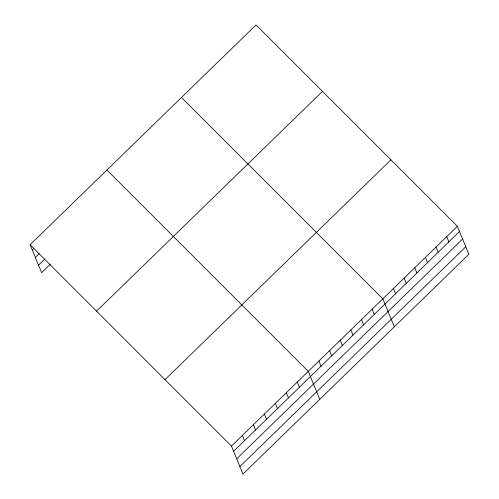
<?xml version="1.0" encoding="UTF-8"?>
<svg xmlns="http://www.w3.org/2000/svg" width="499" height="499" viewBox="0 0 499 499"><rect width="100%" height="100%" fill="white"/><g stroke="black" fill="none" stroke-linecap="round" stroke-linejoin="round"><path stroke-width="0.75" d="M30.115 244.728L256.031 24.95L457.358 226.315L468.885 254.272L242.969 474.05L231.442 446.087L30.115 244.728L41.642 272.685L50.418 264.146M32.26 249.93L33.907 248.334M35.354 257.44L39.196 253.704M38.542 265.181L44.579 259.305M96.55 311.176L322.473 91.398M165.007 379.639L390.923 159.861M231.442 446.087L457.358 226.315M233.588 451.296L459.51 231.524M236.682 458.806L462.604 239.027M239.876 466.54L465.792 246.768M181.48 97.473L382.808 298.839L394.335 326.801M106.923 170.003L308.257 371.362L319.778 399.325M446.711 236.676L448.857 241.884M436.057 247.036L438.209 252.244M425.41 257.397L427.556 262.605M414.756 267.757L416.908 272.965M404.109 278.118L406.255 283.326M393.455 288.478L395.607 293.686M372.16 309.199L374.306 314.407M361.507 319.56L363.652 324.768M350.859 329.92L353.005 335.128M340.206 340.281L342.351 345.489M329.558 350.641L331.704 355.849M318.905 361.002L321.05 366.21M297.279 382.041L299.431 387.249M286.307 392.713L288.453 397.921M275.336 403.392L277.481 408.594M264.364 414.064L266.51 419.272M253.392 424.736L255.538 429.945M242.414 435.415L244.56 440.623"/></g></svg>
